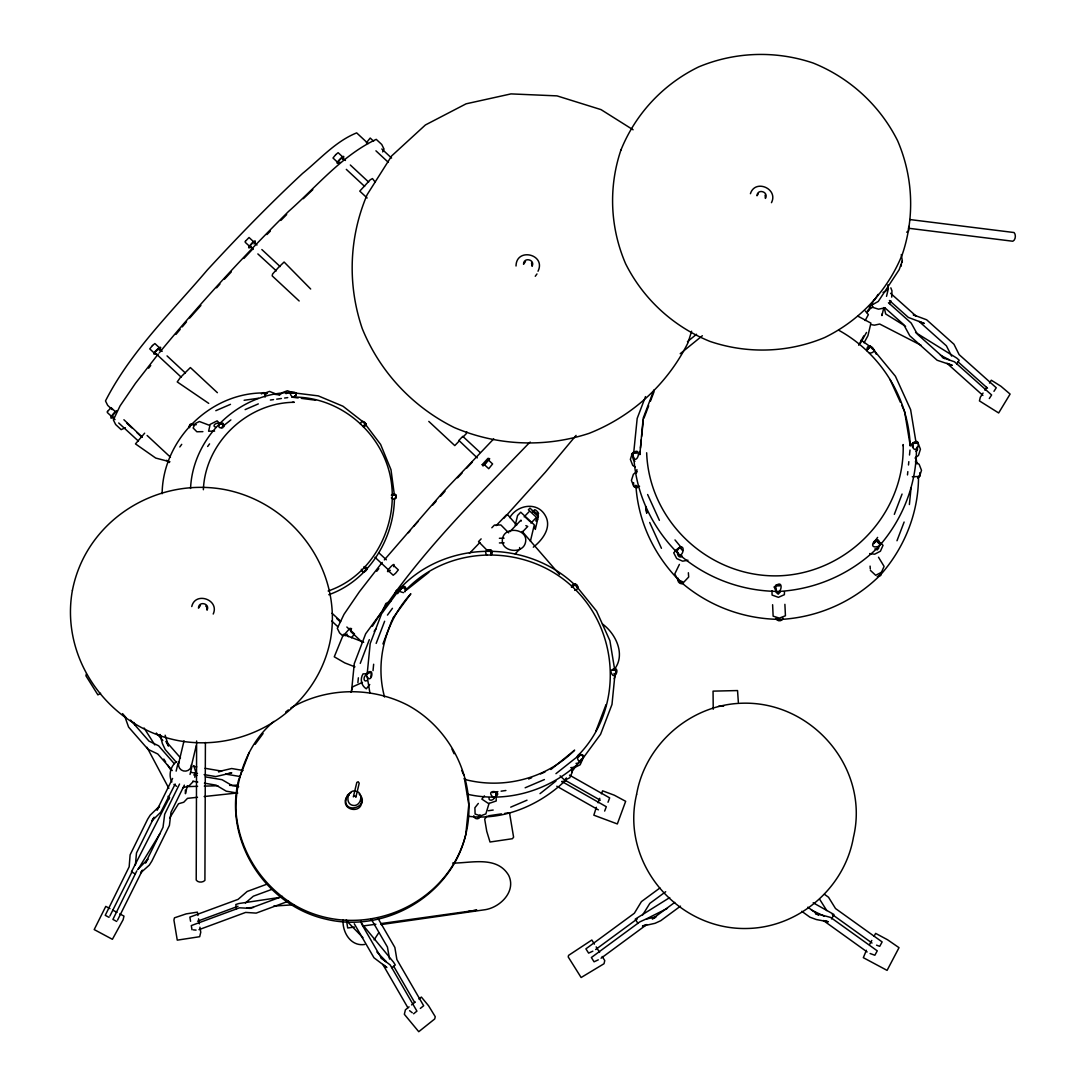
<?xml version="1.0" encoding="UTF-8"?>
<svg xmlns="http://www.w3.org/2000/svg" width="1086" height="1086" viewBox="0 0 1086 1086"><rect width="100%" height="100%" fill="white"/><g stroke="black" fill="none" stroke-linecap="round" stroke-linejoin="round"><path stroke-width="1.5" d="M196.62 740.991L196.213 880.054C197.869 882.769 202.892 882.66 204.915 880.393L205.403 742.485M784.472 591.789L784.377 594.68L778.431 597.341L772.092 595.074L771.956 590.77M908.738 226.417L908.548 231.142L906.674 232.187M345.565 799.771C342.755 810.265 360.443 813.577 361.638 802.771M361.543 803.178L361.285 798.617M135.424 864.85L136.483 852.958L154.103 817.229L151.606 821.179L160.796 812.165L175.185 784.051M351.606 690.492L354.28 663.6L365.67 633.776L383.507 609.436M357.891 682.632L358.366 677.813M367.19 673.849L370.19 643.604L381.58 613.78L400.978 587.39C446.957 539.81 527.063 539.633 574.725 584.784L577.141 587.064L577.711 586.345C577.073 582.653 571.155 583.63 571.453 587.268M373.014 670.659L373.652 664.238M397.557 593.675L403.327 586.318L405.811 588.68L405.227 589.413L402.757 587.051L400.435 589.454M577.385 756.046C577.453 769.445 590.73 751.295 577.983 755.245M610.78 671.284C614.622 684.479 622.183 662.827 611.079 670.524M614.988 674.216L611.988 704.447L600.585 734.285L581.2 760.675C551.715 789.875 508.18 803.477 467.496 794.26M538.194 517.303L536.851 512.918M633.83 451.586L637.183 418.422L645.505 396.594M636.572 472.912L636.898 469.6M640.143 451.382L639.803 454.708L643.197 418.124L653.908 390.037M640.468 448.07L641.31 439.762M641.65 436.45L643.319 419.848M780.305 591.938L778.2 594.164L775.961 592.087M878.886 547.738L877.339 549.869L874.868 548.932M907.489 474.935L907.815 471.623M908.493 464.984L908.819 461.659M909.498 455.02L910 450.038M909.376 504.556L911.059 487.967M916.462 448.179C916.557 484.777 902.507 519.8 878.289 547.1C851.858 573.449 816.74 589.141 779.49 591.408C742.2 591.531 706.158 578.132 678.126 553.507C652.238 527.823 636.029 493.763 633.817 457.233M918.525 476.143C918.62 512.741 904.57 547.765 880.352 575.051C853.922 601.413 818.803 617.106 781.553 619.373C744.263 619.495 708.221 606.083 680.189 581.472C654.301 555.774 638.093 521.714 635.88 485.198M162.126 493.723C162.683 440.264 209.381 393.173 263.016 392.928L267.292 393.349M190.552 488.469C192.751 436.762 239.219 392.833 290.858 392.48L318.293 395.888L342.986 406.232L362.928 421.762M203.367 489.732C205.173 442.708 247.323 402.58 294.306 402.282L292.378 402.309M360.471 424.11C361.489 417.282 370.068 425.495 363.308 426.784M394.449 498.46C393.865 539.633 368.29 580.738 328.8 594.721M882.239 313.786L881.927 315.592L883.841 307.569M891.715 297.13L891.959 290.831L890.832 287.844M871.569 305.207L878.289 301.419L899.194 269.64L902.317 260.857L901.285 254.558M86.351 674.012L85.93 675.804L97.903 694.891L100.604 693.262M213.223 614.024C219.766 599.703 195.249 591.151 191.76 606.545M176.136 771.128L178.05 763.105M178.674 763.254L184.023 740.842M191.312 766.268L196.281 745.444M187.362 785.667L185.448 793.69L185.339 790.051M190.036 774.44L191.951 766.417M194.761 777.264L195.656 771.712L193.797 765.657M366.349 142.823L370.204 138.058L373.598 141.221M345.85 798.59C343.325 815.898 371.534 806.016 359.167 794.002M466.736 431.78L466.301 433.626L462.84 437.21M516.026 266.002C516.284 247.106 546.299 254.26 538.018 271.242M378.62 932.955L374.1 939.838M515.212 525.366L517.56 515.524L520.737 512.212L534.298 524.837L530.389 541.249M771.467 202.675C778.648 188.747 755.082 178.62 750.426 193.702M886.515 296.342L888.429 288.319M901.054 266.26L901.448 264.617M901.923 262.513L902.317 260.857M489.08 803.328L485.849 813.943L480.541 815.871L475.098 814.038L474.894 807.753L478.329 803.436M691.619 331.203L688.049 342.647C667.428 384.091 632.201 416.291 589.182 433.328C544.968 447.934 497.049 445.803 454.233 427.531C412.558 406.843 379.829 371.779 362.276 328.664C347.316 284.885 348.986 237.196 367.163 194.638L391.679 155.895L425.4 124.971L466.098 103.822L510.99 93.898L557.009 95.88L601.033 109.618L633.097 129.791M350.968 692.162L352.692 686.8L362.452 682.415M632.351 453.215L630.369 459.378L632.731 465.405L635.269 467.021M614.187 678.804L615.056 676.13L614.024 673.456M345.47 800.178L347.656 794.843L351.131 792.508M596.35 807.278L593.838 815.179L617.337 823.948L625.672 801.305L614.323 795.21L602.581 790.825L601.454 793.812M598.047 802.798L599.744 798.305M604.658 811.079L606.314 806.722L561.842 781.472M608.011 802.255L609.653 797.884L569.485 775.119M643.917 418.286L648.681 405.797M650.46 401.114L654.03 391.761M633.586 482.605L633.708 486.352L636.912 488.048M678.329 578.322C676.497 581.39 680.42 585.273 683.461 583.223M783.033 618.097C782.354 621.586 776.911 621.762 776.015 618.314M879.606 545.443C879.972 530.144 864.171 550.86 879.049 546.204M894.321 514.357L902.059 494.062M896.982 540.76L904.122 522.027M360.253 663.383L369.321 639.64M376.163 643.401L384.634 621.233M382.924 643.957L392.1 619.93M489.094 797.586C487.899 801.862 494.659 800.477 494.605 796.757M595.725 731.584L606.015 704.665M249.251 752.367L238.472 780.44C223.797 840.876 265.391 905.249 325.542 919.068C385.462 933.851 451.6 895.149 465.758 834.591L468.799 804.672L464.401 778.35M223.689 426.852C224.408 417.065 213.223 429.133 222.739 427.843M383.562 608.635L385.856 603.504L390.919 601.006M393.919 595.725L396.214 590.58L400.015 588.707M582.463 759.643L580.168 764.775L575.105 767.273L570.747 767.653M868.284 311.329L869.072 309.659M889.515 303.591L890.859 300.713M142.144 437.074L123.913 419.753M382.693 151.904L384.037 149.094L381.743 144.479L376.231 139.347C341.751 155.665 316.745 186.602 288.537 211.444C243.291 256.486 199.892 303.428 159.316 352.76M343.923 635.025L349.896 628.319L351.552 628.631M372.417 626.242C414.689 558.475 472.586 501.705 527.769 444.405L530.212 442.07M172.606 778.431L157.008 810.129L159.506 806.179L150.207 815.138L147.71 819.102L130.116 854.845L129.166 866.791L105.247 915.322L109.034 917.344M132.438 870.918L109.876 916.027M136.809 870.877L112.917 919.421L116.718 921.457M179.543 784.051L164.678 814.242L163.022 827.288L145.456 863.044L147.954 859.094L137.65 869.56M138.302 868.963L159.805 833.912M142.334 870.456L117.546 920.127M184.349 785.137L170.977 812.314L169.416 825.414L151.823 861.157L149.325 865.108L140.583 872.9L142.239 870.253M679.402 564.408L674.773 573.91L677.759 579.652L683.732 582.245L688.687 577.019L688.361 572.743M867.035 312.687L874.108 299.763M865.135 320.56L868.366 314.641L865.338 311.044M858.673 345.212L863.777 335.9M860.479 343.108L866.519 332.438M831.55 918.932L833.967 914.493L813.183 902.792M866.384 950.304L863.329 957.676L887.086 970.382L899.018 947.671L887.52 939.743L875.642 933.39L874.094 936.213M869.465 944.671L871.787 940.449M878.099 294.374L874.461 300.13M169.606 818.111L178.525 803.762L183.751 802.242L187.498 798.346L197.503 797.273M642.695 914.901L649.835 903.376L665.691 891.728M956.834 363.891L959.182 360.24L956.847 358.149L915.566 332.506M983.047 393.037L980.291 397.313L979.436 400.897L998.658 412.965L1010.102 394.082L1000.912 386.249L991.301 380.222L989.468 383.073M984.88 390.186L986.712 387.335M989.319 398.535L991.613 394.978L954.499 361.801L942.281 357.511M993.962 391.327L996.256 387.77L959.128 354.62L953.942 344.221L926.63 319.786L913.733 314.981M346.217 797.776L348.959 794.626M351.43 629.106L350.452 630.437M613.712 670.143C626.242 655.51 616.115 633.885 602.418 623.948M682.076 555.923C679.972 559.019 676.524 555 677.8 552.285M873.701 542.824L877.624 537.394M374.141 631.387L376.15 628.658M387.444 615.11L392.453 608.296M392.67 618.423L410.847 593.757C385.625 621.219 374.697 660.817 384.553 697.036M479.917 817.106C478.573 819.998 473.795 818.939 473.822 815.735M578.729 754.77C623.405 708.859 619.658 631.523 573.652 587.933C527.972 544.127 450.812 543.489 406.381 589.494L404.997 591.232M571.779 771.861L575.756 766.444M176.733 761.598C170.502 765.806 168.235 775.363 171.887 781.934M535.262 276.278L536.973 273.944M193.335 781.431L188.95 785.992L182.815 787.771M255.169 744.304L263.07 733.539M179.814 446.957L181.729 444.337M207.643 446.495L209.571 443.889M261.387 393.933L263.844 392.562L266.124 393.892M286.066 393.716L287.016 392.956M391.354 495.175C397.3 489.379 397.381 503.605 391.367 497.877M158.257 354.022L135.397 383.412L120.084 405.879L113.351 419.902L115.645 424.517L121.157 429.635L125.352 427.735M148.646 368.195L150.723 365.52M382.204 562.439L359.357 591.816L344.031 614.282L337.298 628.305L339.592 632.934L342.904 636.002M376.747 571.263L378.824 568.589M393.675 566.675C397.014 558.503 381.471 576.408 390.322 570.326M576.069 435.391L545.403 472.166L503.768 518.348M487.125 815.993L484.682 819.075L486.745 831.319L490.017 842.017L512.388 838.718L513.597 837.184L509.497 812.695M384.498 608.079L385.055 607.386M405.037 591.789C409.517 580.114 391.286 590.675 403.639 592.617M367.407 673.266L371.371 672.505L370.91 676.605M366.824 674.786C363.104 675.533 363.023 682.945 367.149 680.501M369.742 684.492L366.294 688.823C361.149 685.47 359.846 679.13 363.063 673.863L367.801 673.822M491.225 554.946C496.126 548.172 481.722 548.267 486.732 554.987M484.424 795.862L481.845 799.106L488.578 803.572L496.234 800.979L496.085 796.255M492.392 792.59L496.356 791.83L495.895 795.929L495.786 792.549M478.505 816.889L480.134 814.839M478.179 818.097L478.75 817.364M577.725 756.141L579.11 754.403M564.978 779.599L565.562 778.866M578.322 763.024L581.58 758.924M582.693 757.431L583.277 756.711L580.793 754.349L577.901 757.471L580.223 755.069M565.833 779.965L565.277 780.671C539.593 805.255 503.51 820.867 467.672 816.197M159.248 350.289C165.588 340.95 148.063 356.602 155.841 353.832M175.932 334.434L180.167 329.384M182.285 326.872L186.52 321.823M254.043 243.956C259.975 233.829 242.042 252.549 251.436 246.726M342.497 159.425C348.633 149.379 330.375 167.977 339.891 162.208M384.335 559.901L443.862 491.266L493.723 438.88M408.35 532.764L410.467 530.24M758.218 193.878L757.01 195.765C757.376 188.149 769.146 191.815 765.413 198.385L765.101 195.086M189.697 318.049L200.896 305.465M216.589 287.844L219.942 284.07M413.644 526.452L418.124 521.429M432.69 505.071L436.056 501.298M440.536 496.261L445.016 491.225M224.49 279.17L231.332 271.867M243.875 258.482L252.997 248.748M457.559 477.84L462.12 472.98M466.681 468.107L472.383 462.025M676.687 549.706L673.714 552.842L676.714 558.584L682.673 561.177L687.94 560.213M869.357 347.724L867.578 349.597L870.185 346.067L873.063 349.42L870.239 346.787M879.09 575.566L880.855 573.693M144.655 433.178L135.478 443.902L155.719 458.061L169.932 461.781M188.869 426.377L190.837 424.341M189.887 426.364L191.842 424.327M459.392 440.807L454.79 445.599L428.794 421.409M351.525 637.767L354.484 633.952L350.126 629.907M481.139 538.887L478.532 541.602L487.736 550.955M491.822 527.769L494.442 525.067L500.89 524.959L508.669 532.846M469.437 553.385L479.876 542.511M496.126 525.61L506.565 514.75L507.881 514.968L516.664 525.108M509.782 517.601C516.99 505.071 536.633 501.379 544.833 514.791C552.557 526.791 542.715 539.878 533.307 547.195M509.877 531.678L520.968 520.14L521.321 520.995M524.144 516.827L528.923 511.873M522.203 532.221L527.742 526.452L525.868 525.624M530.932 523.14L535.697 518.185M537.611 519.515L536.022 521.171L536.851 517.669L528.38 509.782L529.968 508.126L538.439 516.026L535.317 529.398L534.733 525.936M515.144 553.846L519.692 549.122L519.61 547.548M574.657 584.702L572.349 587.105L575.241 583.983L577.915 587.064L576.951 589.454L574.725 590.39M266.912 234.576L270.387 231.046M280.84 220.458L286.65 214.58M303.293 198.697L312.809 189.629M113.514 416.929C107.039 421.626 114.016 411.58 117.044 410.617M347.113 634.102L345.144 635.826M864.049 342.823L867.931 335.71L870.931 323.126L857.926 316.175M347.276 796.432L348.85 795.047M279.387 395.128L282.971 392.385L287.396 390.756L291.849 392.345M245.382 903.009L253.337 896.194L271.867 889.38M687.452 341.656L696.56 334.257M680.216 353.71L702.357 335.737M223.322 425.929L230.87 419.915M525.502 261.577L523.533 264.251C523.533 256.663 535.52 259.527 532.099 266.301L531.556 263.029M200.435 605.472L198.48 608.146C198.48 600.558 210.467 603.422 207.046 610.183L206.964 607.956M273.93 721.416C248.422 742.498 236.096 776.137 235.825 808.717C237.875 849.483 261.821 886.963 297.401 906.742C362.412 941.983 448.898 905.846 466.125 833.071L466.152 832.935C477.718 783.047 452.441 729.33 407.589 705.113C371.127 686.42 326.465 687.289 290.939 707.841M285.713 712.009L288.333 709.932M872.75 304.447L868.881 306.781M391.87 967.707L395.277 964.979L393.566 962.21L361.489 923.317M409.096 1006.871L405.404 1009.817L404.345 1014.297L418.748 1031.7L434.712 1018.953L435.255 1016.713L428.576 1005.772L421.382 997.07L418.925 999.025M411.553 1004.917L415.246 1001.971M413.603 1013.781L416.929 1011.134L390.159 964.911L381.39 958.178L361.706 924.132L361.014 920.847M420.336 1008.405L423.662 1005.745L396.879 959.562L394.856 947.44L377.602 917.67M406.327 590.187L428.889 572.295M550.901 769.485L574.657 750.141C546.869 778.01 505.411 789.142 467.251 780.047L464.211 778.825M555.951 773.666L577.182 756.833M540.027 793.649L555.951 781.038M636.817 471.595L633.396 474.27L631.414 480.433L633.776 486.447L639.559 486.27M915.036 458.075L918.471 455.401L920.439 449.237L918.077 443.21M674.759 902.398L652.319 918.932L655.157 917.643M601.06 958.219L646.781 924.539M659.921 887.995L641.432 901.597L634.36 913.245L585.911 948.838L588.612 953.114L592.847 951.173M595.617 949.531L637.306 918.865M680.528 906.131L660.722 920.711L655.062 923.304L642.464 926.141L645.288 924.851M532.452 510.61L537.909 515.701M867.456 310.691L873.049 306.863M669.723 897.579L635.256 919.123L637.971 923.439M646.482 918.851L667.456 908.317M598.305 959.848L594.056 961.802L591.368 957.513L639.79 921.892L645.451 919.299L656.419 916.706M276.333 270.876L257.857 253.92M138.397 441.079L118.7 422.983M916.014 451.464L917.494 449.903L917.358 446.645M917.779 478.152L920.276 475.519L919.815 472.654M215.802 410.698L230.476 404.345M245.11 409.612L258.319 403.897M328.135 590.988C375.96 574.82 401.861 518.728 389.019 470.903C377.643 428.916 338.085 397.137 294.279 397.096L291.863 397.137L298.175 397.951M384.919 607.631L382.924 609.273L382.679 611.676M528.651 778.988L531.624 777.725M540.516 773.924L544.968 772.024M577.928 763.336L576.042 763.349M525.149 787.784L544.412 779.558M510.719 807.156L527.009 800.192M267.265 884.058L247.187 891.457L238.106 899.357L189.874 917.113L190.566 921.295M197.571 921.199L238.01 906.281M282.428 896.384L250.011 908.371L239.517 907.801L191.285 925.584L191.991 929.765M198.982 929.657L245.64 912.416L256.16 913.109L288.577 901.149M884.805 307.84L878.547 309.184L872.425 307.27M218.476 771.603L231.644 768.521L243.033 770.463M354.484 795.821L353.357 796.839L356.819 782.436L358.176 781.744L359.208 783.182L355.855 797.273L355.638 796.35M218.693 771.739L221.734 771.128L205.105 768.304M532.33 511.832L534.733 511.777M280.093 897.362L238.798 903.538L235.798 904.516L236.504 908.806M488.714 815.762L501.501 813.876M504.705 813.4L507.895 812.939M468.65 911.317L476.89 910.136L380.86 923.589M381.091 924.58L485.333 909.674C500.442 907.177 516.325 891.294 508.696 875.397C496.981 855.469 471.256 863.18 452.631 863.085M244.119 400.286L258.319 398.277M270.387 400.042L273.536 399.607M276.699 399.159L281.423 398.494M284.586 398.046L287.736 397.598M293.356 397.123C303.103 391.598 284.328 389.25 292.473 397.042M494.673 792.088L497.877 791.64M501.094 791.178L505.9 790.499M494.144 797.558C506.022 791.246 483.284 788.069 493.315 797.463M488.374 810.726L493.193 810.047M354.321 927.105L347.683 927.973L346.407 919.733M362.615 926.005L375.892 924.254M204.168 796.54L237.495 792.943M246.698 907.91L253.472 907.448M273.753 906.091L294.048 904.719M913.054 443.36L916.937 443.237L916.883 442.518L913.014 442.64L913.177 447.201L913.122 446.482M912.294 476.727L919.516 476.496L921.498 470.333L919.136 464.306L915.335 461.862M634.984 487.139L637.563 487.057M777.114 585.911L779.694 585.816L779.639 585.11L775.771 585.232L775.947 589.793L775.893 589.074M781.54 619.848L777.671 619.97L777.617 619.251M187.484 786.617L197.598 786.332M204.331 786.128L217.824 785.748M229.621 785.409L238.051 785.164M718.511 706.321L723.615 706.199M287.423 392.901L290.274 392.86M292.935 392.983L291.93 392.996L295.731 392.969L295.745 395.833L294.74 395.861M263.857 393.634L266.708 393.594M219.766 423.934C217.241 421.517 211.2 425.739 215.503 427.219M192.046 424.735L196.322 424.667M221.422 427.558L224.395 425.495L221.395 423.486L223.39 425.508M214.607 431.115L208.593 431.21L210.209 424.355L217.119 420.866L219.901 423.689M202.878 431.658L196.865 431.766L193.145 427.993L195.154 423.621L199.376 421.504L209.109 425.183M393.431 495.067L392.426 495.08L396.227 495.053L396.241 497.917L395.236 497.945M499.384 538.276L504.067 538.194M499.411 542.932L504.094 542.851M364.679 944.467C350.805 946.666 342.294 932.29 343.054 919.964M355.651 790.975C347.398 789.4 344.547 804.088 353.018 805.405C360.471 806.844 363.986 794.45 357.213 791.463M193.349 929.874L196.064 930.118M869.506 353.154C880.827 352.421 866.519 339.484 866.845 350.697M877.23 576.571L880.719 575.526L881.533 571.874M909.715 219.535L1014.066 232.54C1016.197 234.63 1015.641 240.101 1012.79 241.241L908.439 228.236M273.916 394.204L278.871 394.842M301.338 398.358L315.564 400.205M192.724 423.744L189.996 424.463L189.602 427.721M364.177 566.58C370.95 567.788 362.466 576.109 361.366 569.295M193.457 766.322L196.783 766.879M240.332 776.571L225.684 774.101L231.78 772.879L215.775 776.585L204.127 774.603M190.824 772.336L197.476 773.476M193.729 774.888L197.055 775.458M205.376 776.87L222.019 779.694L232.2 785.612L238.716 786.726M192.765 781.187L197.761 782.042M204.412 783.169L216.06 785.151L226.241 791.178L237.644 793.106M871.664 324.7L874.379 325.176L879.714 324.035L921.172 345.334M815.423 913.326L830.668 917.439L877.257 950.847L874.854 955.246L870.103 953.508M869.669 553.575L874.624 554.199L880.407 551.226L883.04 545.308L879.877 542.362M815.613 913.896L818.79 915.05L807.808 907.177M825.102 920.657L828.279 921.81L816.333 919.543L809.993 917.222L801.767 911.317M876.565 945.173L879.728 946.327L882.131 941.929L835.528 908.548L828.523 897.24L824.41 894.28M634.93 461.292L633.355 459.826L633.057 456.568M913.258 314.872L915.851 315.877L890.574 293.288M363.701 642.233L343.447 634.346L334.271 656.799L344.751 662.894L354.973 666.872M561.666 781.648L565.48 781.105L566.322 777.902M811.473 910.082L824.288 916.245M940.422 355.217L949.3 359.792M135.316 873.931L131.42 871.854L169.525 797.436L169.199 798.78L168.072 796.296M109.971 908.629L105.776 906.389L94.197 929.575L112.401 939.309L123.125 919.706L123.98 916.122L119.786 913.869M112.781 910.136L116.976 912.376M275.369 393.743L269.532 391.408L265.106 393.037L265.133 397.055M565.86 780.671L600.286 800.219M556.792 786.223L598.372 809.857M905.602 326.329L885.674 313.949L884.452 308.682M208.729 403.381L177.235 381.919L180.222 377.684L190.376 367.557L217.39 392.698M534.421 511.995C532.249 505.058 543.299 516.692 536.117 513.569M525.285 517.153L530.077 521.606M861.103 340.149L870.646 346.95M838.894 330.348C880.339 353.221 907.869 396.987 910.163 444.31L910.285 446.034L904.584 411.472L901.814 405.39M173.936 784.404L176.57 786.278M832.283 914.534L872.017 943.028M823.31 920.48L867.144 951.947M381.118 957.947L386.141 961.802M409.571 1010.672L412.259 1012.749M534.841 512.334L535.724 513.149M889.407 300.483L908.358 317.424L924.267 323.452L919.068 321.429L946.408 345.837L951.648 356.14M957.838 361.665L987.527 388.204M888.457 302.75L911.208 323.099L917.371 334.176L944.671 358.624M982.884 395.413L947.033 363.321L952.232 365.344L937.137 360.24L909.81 335.805L903.715 324.633L884.764 307.691M870.402 570.381L875.669 575.281L881.465 572.308L884.085 566.39L878.506 557.213M381.81 148.972L391.571 158.054M368.14 143.569L356.67 132.886C335.493 141.397 319.99 159.289 302.614 173.407C269.477 204.222 237.97 236.734 207.304 270.007C171.683 312.008 130.7 351.443 105.491 400.938L107.677 405.35L112.265 409.626M375.932 150.818L388.354 162.371M342.986 158.189L345.429 160.47M350.316 165.004L368.616 182.041M346.312 169.375L364.625 186.412M367.122 197.978L359.765 191.122L370.19 179.828L372.471 178.579L375.362 182.339M681.628 582.883L678.804 580.25L678.859 580.969M254.531 242.735L256.975 245.002M261.848 249.549L280.161 266.586M480.053 452.4L462.785 436.341L458.862 440.414L477.283 457.912M250.54 247.106L252.984 249.373M299.166 300.985L272.152 275.844L272.586 274.011L278.478 267.468L284.098 262.025L310.677 289.012M393.987 565.847L398.331 569.892L395.603 573.259L393.2 575.241L388.856 571.195M378.973 552.923L386.372 559.806M159.723 349.081L162.167 351.348M167.04 355.896L185.38 373M374.982 557.281L388.544 569.906M155.732 353.452L181.348 377.304M147.112 435.472L170.448 457.179M332.058 613.251L340.692 621.273M346.855 627.016L349.312 629.31M126.953 423.296L131.922 427.911M136.89 432.54L141.845 437.156M166.674 460.26L169.158 462.568M336.714 618.491L340.434 621.966M350.9 631.699L362.371 642.383M112.591 417.309L115.035 419.576M331.759 621.056L337.922 626.798M346.271 634.672L348.443 636.695M560.105 775.825L564.72 780.237L569.783 777.739L572.078 772.594L571.82 767.816M346.651 920.887L362.928 937.625M376.883 951.988L386.195 961.544M130.564 720.072L148.986 741.114L158.637 745.797L174.222 763.634M122.542 713.624L125.854 717.398M180.507 757.892L166.036 741.344L168.154 745.838M156.33 733.036L162.819 740.476M176.339 762.277L165.208 749.53L162.384 743.543L159.995 734.475L161.407 737.475M172.267 770.558L157.796 753.996L148.063 749.367L128.582 727.077L124.944 716.882M522.162 531.448L559.534 574.521M205.77 606.042L206.489 606.925M873.076 349.203L895.421 376.258L910.625 409.666L916.041 442.545M674.99 539.918L681.37 547.656M577.073 587.024L596.553 611.092L609.898 640.686L614.635 669.343M365.276 424.151L380.616 444.445L390.987 469.709L394.422 495.257M144.071 727.987L154.836 744.928M163.81 759.046L165.601 761.87M167.393 764.693L170.991 770.341M819.74 899.412L826.799 910.611M594.436 944.128L591.843 940.014L568.575 955.381L568.209 956.942L581.132 977.522L604.02 963.73L604.766 960.594L602.187 956.467M596.16 946.87L599.608 952.354M370.991 918.702L387.43 947.033L389.548 959.074M393.729 966.296L414.635 1002.405M407.902 1007.781L382.829 964.436L386.86 967.545L373.978 957.771L354.267 923.752M133.714 722.353L135.275 725.285M146.99 747.29L168.859 788.382M874.094 350.018L876.348 354.321M165.153 735.208L168.479 745.81M451.993 749.177L454.084 753.738M461.754 770.49L463.844 775.065M890.058 379.557L900.443 402.349M647.623 494.51L659.378 520.343M649.686 522.475L661.442 548.308M361.19 799.038L361.638 801.088M197.964 915.498L197.408 912.145L186.195 913.869L174.452 917.833L173.923 920.073L177.262 940.15L199.688 936.702L200.761 932.222L199.919 927.2M198.521 918.837L199.362 923.86M367.285 677.121L369.919 693.044M915.932 457.355L917.018 463.926M646.659 452.767C649.089 522.054 709.864 577.874 778.906 575.824C847.949 573.435 905.072 513.868 903.172 444.541L903.267 445.912M645.708 506.388L646.794 512.972M645.573 506.47L646.659 513.054M870.09 566.105L870.293 568.955M784.893 604.332L785.436 615.762L779.354 618.11L773.137 616.156L772.608 604.726M682.605 550.616L679.727 547.276L677.135 550.792M738.344 702.235L737.543 690.56L713.054 691.13L713.23 709.253M191.489 764.598A6.502 6.38 13.4 0 1 183.52 770.965A6.502 6.38 13.4 0 1 179.271 761.693M887.927 284.817A6.502 6.38 13.4 0 1 883.04 292.419M72.409 590.282C59.839 659.786 109.469 727.199 177.9 740.543C246.644 753.494 316.705 709.62 330.375 640.075L330.429 639.885C343 570.381 293.369 502.967 224.938 489.61C156.194 476.673 86.133 520.547 72.463 590.092L72.409 590.282M365.941 674.284C371.195 688.252 376.136 663.858 365.941 674.284M631.59 454.192C636.749 470.062 643.917 442.694 631.59 454.192M636.6 794.395C620.12 863.153 677.691 930.498 747.562 928.476C798.916 927.349 844.691 887.859 853.433 837.292C869.927 768.535 812.342 701.189 742.471 703.212C691.117 704.339 645.342 743.829 636.6 794.395M676.334 549.883C681.479 565.752 688.646 538.398 676.334 549.883M774.277 586.983C779.436 602.852 786.603 575.485 774.277 586.983M911.521 444.405C916.679 460.274 923.833 432.907 911.521 444.405M502.669 537.923C499.058 551.512 522.298 555.217 525.393 542.81C529.004 529.208 505.764 525.502 502.669 537.923M620.893 150.139C608.336 187.321 610.101 227.761 625.631 263.789C643.36 299.112 673.374 326.628 710.013 341.425C747.439 354.09 788.124 352.801 824.6 337.57C859.868 320.384 887.561 290.872 902.276 254.477L902.33 254.355C914.901 217.159 913.122 176.733 897.593 140.705C879.864 105.369 849.849 77.853 813.21 63.056C775.784 50.39 735.1 51.68 698.624 66.925C663.356 84.111 635.663 113.609 620.948 150.004L620.893 150.139M107.487 411.458L107.256 412.449L111.777 416.657L115.632 411.893L111.111 407.684L107.487 411.458M245.409 241.268L245.178 242.259L249.699 246.468L253.554 241.703L249.047 237.495L245.409 241.268M488.252 459.894L484.383 464.659L488.727 468.704L492.596 463.939L488.252 459.894M482.211 464.645L482.971 465.935L483.759 465.432L489.718 458.726L488.008 458.306L482.211 464.645M487.845 550.195L487.275 550.914L490.668 550.887L490.777 554.254L491.239 550.154L487.845 550.195M612.816 669.546L612.246 670.266L615.626 670.238L615.748 673.605L616.21 669.505L612.816 669.546M152.474 345.524L149.746 348.891L154.266 353.086L159.398 347.751L154.877 343.543L152.474 345.524M335.723 154.646L332.995 158.013L337.515 162.221L342.647 156.886L338.126 152.678L335.723 154.646M876.253 540.176L873.646 543.692L876.307 540.882L879.131 543.516L876.253 540.176M365.276 424.083L363.308 426.119L366.281 424.069L363.281 422.06L365.276 424.083M366.158 569.268L364.204 571.304L367.177 569.24L364.177 567.245L366.158 569.268M636.953 452.305L633.084 452.441L633.26 456.989L633.138 453.147L637.007 453.025L636.953 452.305"/></g></svg>
